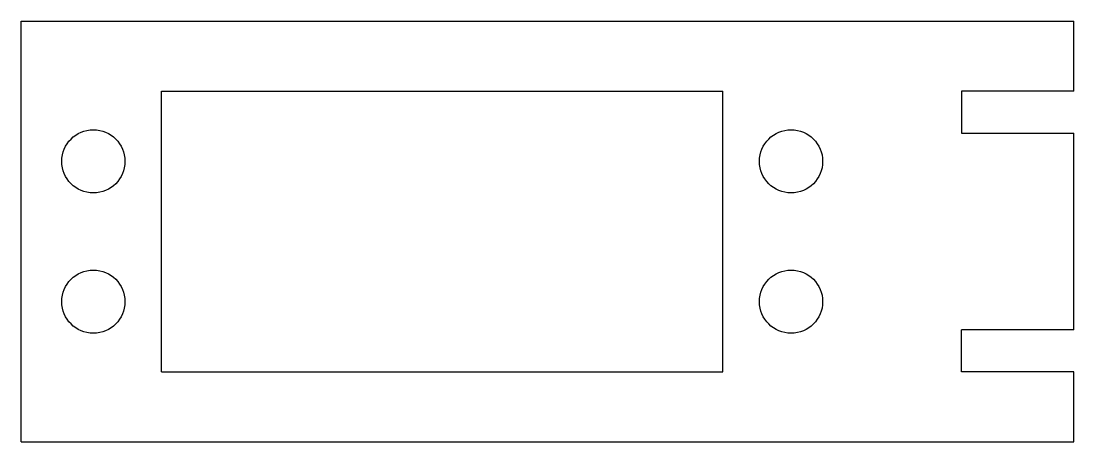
# Model space of a CAD drawing. Extents: x -10 to 65, y -5 to 25.
import ezdxf

# ---------------------------------------------------------------- set-up
doc = ezdxf.new("R2010")
doc.units = 0
doc.header["$MEASUREMENT"] = 0
doc.layers.add('MODELSKETCH_VISIBLE', color=7, linetype='CONTINUOUS')

msp = doc.modelspace()

# ---------------------------------------------------------------- linework, layer by layer
at = {"layer": 'MODELSKETCH_VISIBLE'}
for p, q in [((-10, 25), (65, 25)), ((-10, -5), (-10, 25)), ((65, 20), (65, 25)), ((0, 0), (0, 20)), ((0, 20), (40, 20)), ((40, 0), (40, 20)), ((57, 20), (57, 17)), ((65, 20), (57, 20)), ((57, 17), (65, 17)), ((65, 3), (65, 17)), ((65, 3), (57, 3)), ((57, 0), (57, 3)), ((0, 0), (40, 0)), ((65, 0), (57, 0)), ((65, -5), (65, 0)), ((-10, -5), (65, -5))]:
    msp.add_line(p, q, dxfattribs=at)
for centre in [(-4.85, 15), (44.85, 15), (-4.85, 5), (44.85, 5)]:
    msp.add_circle(centre, 2.25, dxfattribs=at)

doc.saveas('drawing.dxf')
